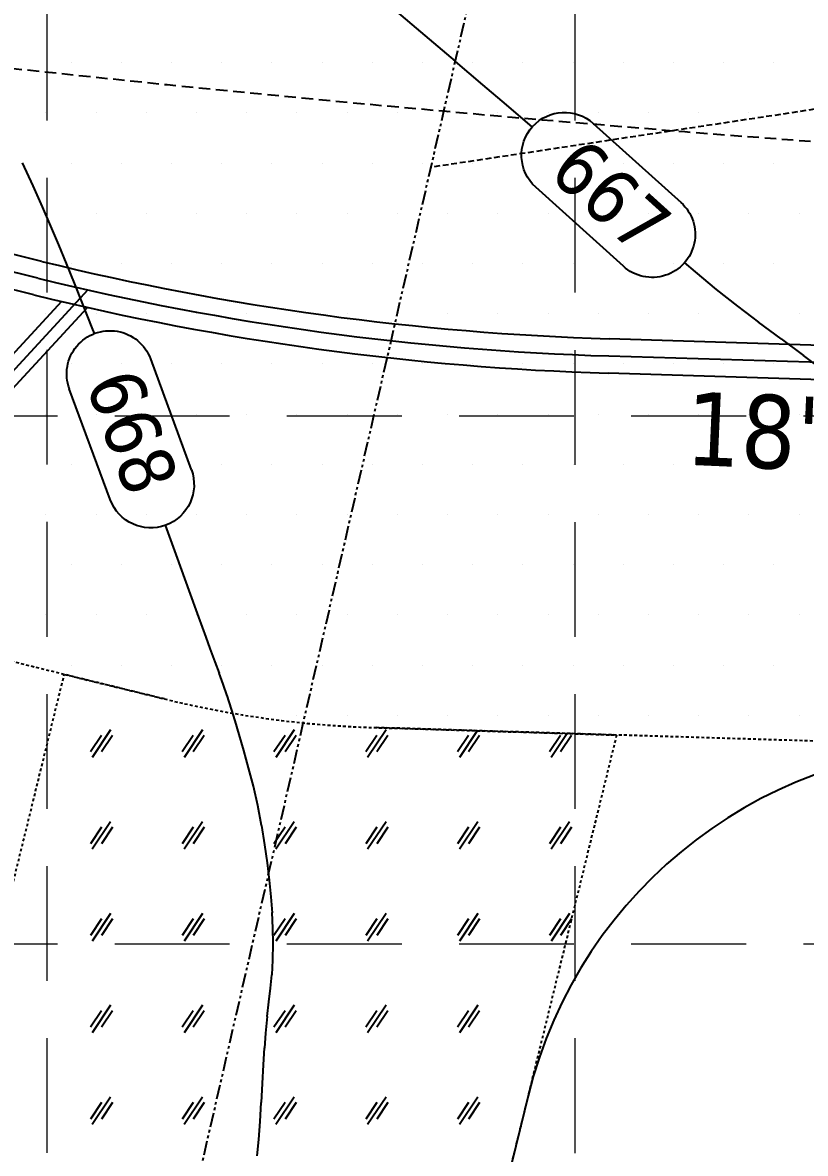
# Model space of a CAD drawing. Header units: inches. Extents: x 6967 to 7890, y 13663 to 15138.
# Drawn here: x 7542.58 to 7576.68, y 14184.34 to 14233.62 of the extents above; entities that cross this region are included whole.
import ezdxf

# ---------------------------------------------------------------- set-up
doc = ezdxf.new("R2010")
doc.units = ezdxf.units.IN
doc.header["$MEASUREMENT"] = 0
for name, pattern in [('DASHED', [0.75, 0.5, -0.25]), ('HIDDEN', [0.375, 0.25, -0.125]), ('XGWI003AR$0$HIDDEN2', [0.1875, 0.125, -0.0625]), ('xGWI003pt$0$PHANTOM2', [1.25, 0.625, -0.125, 0.125, -0.125, 0.125, -0.125]), ('XGWI003WS$0$DASHED2', [0.375, 0.25, -0.125])]:
    doc.linetypes.add(name, pattern=pattern)
for name, color, linetype in [('C-ANNO-STRM-N', 7, 'Continuous'), ('C-SITE-BLDG-STBK-N', 7, 'DASHED'), ('GRID', 254, 'HIDDEN'), ('PC', 35, 'Continuous'), ('STORM', 5, 'Continuous'), ('XGWI003AR$0$C-ESMT-ACCS-HTCH-N', 11, 'Continuous'), ('XGWI003AR$0$C-ESMT-ACCS-N', 2, 'XGWI003AR$0$HIDDEN2'), ('XGWI003AR$0$C-PKNG-CURB-FACE-N', 4, 'Continuous'), ('XGWI003AR$0$C-PKNG-FIRE-HTCH-N', 2, 'Continuous'), ('XGWI003AR$0$C-PKNG-FIRE-N', 2, 'XGWI003AR$0$HIDDEN2'), ('xGWI003pt$0$C-BNDY-N', 1, 'xGWI003pt$0$PHANTOM2'), ('XGWI003WS$0$C-SSWR-MAIN-N', 3, 'XGWI003WS$0$DASHED2')]:
    doc.layers.add(name, color=color, linetype=linetype)
doc.styles.add('L50', font='TAHOMA.TTF', dxfattribs={"height": 2})
doc.styles.add('L80', font='TAHOMA.TTF', dxfattribs={"height": 3.2})

msp = doc.modelspace()

# ---------------------------------------------------------------- linework, layer by layer
at = {"layer": 'C-SITE-BLDG-STBK-N'}
msp.add_arc((7656.876, 15294.952), 1069.5, 263.394548, 269.86846, dxfattribs=at)
at = {"layer": 'GRID', "color": 252, "linetype": 'HIDDEN', "lineweight": 0, "ltscale": 20}
for p, q in [((7543.648, 13779.358), (7543.648, 15113.571)), ((7566.65, 13779.354), (7566.65, 15113.571)), ((6991.593, 14216.481), (7865.68, 14216.481)), ((6991.593, 14193.479), (7865.68, 14193.479))]:
    msp.add_line(p, q, dxfattribs=at)
at = {"layer": 'PC', "color": 25}
for points, elevation in [([(7560.113, 14233.064), (7558.699, 14234.271)], 667), ([(7543.033, 14226.503), (7542.578, 14227.505)], 668), ([(7543.437, 14225.596), (7543.033, 14226.503)], 668), ([(7543.804, 14224.753), (7543.437, 14225.596)], 668), ([(7544.489, 14223.123), (7544.15, 14223.939)], 668), ([(7544.835, 14222.271), (7544.489, 14223.123)], 668), ([(7571.889, 14222.761), (7571.42, 14223.164)], 667), ([(7545.204, 14221.349), (7544.835, 14222.271)], 668), ([(7545.609, 14220.325), (7545.204, 14221.349)], 668), ([(7575.629, 14219.839), (7574.641, 14220.572)], 667), ([(7577.568, 14218.392), (7576.602, 14219.11)], 667), ([(7549.329, 14210.276), (7548.806, 14211.714)], 668), ([(7549.835, 14208.878), (7549.329, 14210.276)], 668), ([(7550.259, 14207.708), (7549.835, 14208.878)], 668), ([(7550.752, 14206.341), (7550.573, 14206.838)], 668), ([(7550.961, 14205.766), (7550.752, 14206.341)], 668), ([(7551.49, 14204.288), (7551.318, 14204.792)], 668), ([(7552.015, 14202.589), (7551.831, 14203.196)], 668), ([(7552.216, 14201.901), (7552.015, 14202.589)], 668), ([(7552.63, 14200.34), (7552.425, 14201.146)], 668), ([(7552.823, 14199.498), (7552.63, 14200.34)], 668), ([(7553.404, 14195.528), (7553.336, 14196.247)], 668), ([(7553.479, 14194.156), (7553.451, 14194.834)], 668), ([(7553.479, 14192.763), (7553.491, 14193.486)], 668), ([(7553.232, 14190.302), (7553.306, 14190.939)], 668), ([(7552.921, 14185.736), (7552.974, 14186.56)], 668), ([(7552.803, 14184.239), (7552.864, 14184.95)], 668)]:
    msp.add_lwpolyline(points, dxfattribs=dict(at, elevation=elevation))
at = {"layer": 'PC', "color": 25, "extrusion": (-0.649266, -0.760561, 0), "elevation": -15733.642}
msp.add_lwpolyline([(-3489.383, 667), (-3491.121, 667)], dxfattribs=at)
at = {"layer": 'PC', "color": 25, "extrusion": (-0.649515, -0.760349, 0), "elevation": -15732.501}
msp.add_lwpolyline([(-3492.953, 667), (-3494.524, 667)], dxfattribs=at)
at = {"layer": 'PC', "color": 25, "extrusion": (-0.649891, -0.760027, 0), "elevation": -15730.77}
msp.add_lwpolyline([(-3499.388, 667), (-3500.742, 667)], dxfattribs=at)
at = {"layer": 'PC', "color": 25, "extrusion": (-0.650521, -0.759488, 0), "elevation": -15727.863}
msp.add_lwpolyline([(-3511.342, 667), (-3512.432, 667)], dxfattribs=at)
at = {"layer": 'PC', "color": 25, "extrusion": (-0.655946, -0.754807, 0), "elevation": -15702.299}
msp.add_lwpolyline([(-3623.56, 667), (-3623.945, 667)], dxfattribs=at)
at = {"layer": 'PC', "color": 25, "linetype": 'Continuous', "elevation": 667}
for points in [[(7567.44, 14229.231), (7571.261, 14225.778)], [(7568.752, 14223.001), (7564.931, 14226.454)]]:
    msp.add_lwpolyline(points, dxfattribs=at)
at = {"layer": 'PC', "color": 25, "extrusion": (0.92022, 0.391401, 0), "elevation": 12509.546}
msp.add_lwpolyline([(10136.366, 668), (10137.249, 668)], dxfattribs=at)
at = {"layer": 'PC', "color": 25, "extrusion": (0.639607, 0.768702, 0), "elevation": 15776.098}
msp.add_lwpolyline([(3275.254, 667), (3276.454, 667)], dxfattribs=at)
at = {"layer": 'PC', "color": 25, "extrusion": (-0.623668, -0.78169, 0), "elevation": -15840.102}
msp.add_lwpolyline([(-2949.034, 667), (-2950.208, 667)], dxfattribs=at)
at = {"layer": 'PC', "color": 25, "extrusion": (-0.6033, -0.797514, 0), "elevation": -15910.891}
msp.add_lwpolyline([(-2538.385, 667), (-2539.527, 667)], dxfattribs=at)
at = {"layer": 'PC', "color": 25, "extrusion": (0.932794, 0.360409, 0), "elevation": 12163.634}
msp.add_lwpolyline([(10544.864, 668), (10545.135, 668)], dxfattribs=at)
at = {"layer": 'PC', "color": 25, "extrusion": (-0.599547, -0.80034, 0), "elevation": -15922.647}
msp.add_lwpolyline([(-2461.161, 667), (-2462.377, 667)], dxfattribs=at)
at = {"layer": 'PC', "color": 25, "linetype": 'Continuous', "extrusion": (0.938257, 0.345939, 0)}
for points, elevation in [([(10729.85, 668), (10724.7, 668)], 12000.995), ([(10724.7, 668), (10729.85, 668)], 11997.23)]:
    msp.add_lwpolyline(points, dxfattribs=dict(at, elevation=elevation))
at = {"layer": 'PC', "color": 25, "extrusion": (0.940593, 0.339537, 0), "elevation": 11925.759}
msp.add_lwpolyline([(10799.151, 668), (10800.076, 668)], dxfattribs=at)
at = {"layer": 'PC', "color": 25, "extrusion": (0.937941, 0.346796, 0), "elevation": 12008.858}
msp.add_lwpolyline([(10704.986, 668), (10705.519, 668)], dxfattribs=at)
at = {"layer": 'PC', "color": 25, "extrusion": (0.940263, 0.34045, 0), "elevation": 11936.242}
msp.add_lwpolyline([(10785.389, 668), (10785.895, 668)], dxfattribs=at)
at = {"layer": 'PC', "color": 25, "extrusion": (0.953398, 0.301715, 0), "elevation": 11485.223}
msp.add_lwpolyline([(11263.334, 668), (11263.945, 668)], dxfattribs=at)
at = {"layer": 'PC', "color": 25, "extrusion": (0.956132, 0.292936, 0), "elevation": 11381.179}
msp.add_lwpolyline([(11367.923, 668), (11368.456, 668)], dxfattribs=at)
at = {"layer": 'PC', "color": 25, "extrusion": (0.963834, 0.266503, 0), "elevation": 11063.93}
msp.add_lwpolyline([(11674.807, 668), (11675.59, 668)], dxfattribs=at)
at = {"layer": 'PC', "color": 25, "extrusion": (0.981352, 0.19222, 0), "elevation": 10141.403}
msp.add_lwpolyline([(12482.021, 668), (12482.901, 668)], dxfattribs=at)
at = {"layer": 'PC', "color": 25, "extrusion": (0.986396, 0.164385, 0), "elevation": 9784.29}
msp.add_lwpolyline([(12763.023, 668), (12763.877, 668)], dxfattribs=at)
at = {"layer": 'PC', "color": 25, "extrusion": (0.989806, 0.142419, 0), "elevation": 9498.172}
msp.add_lwpolyline([(12976.558, 668), (12977.359, 668)], dxfattribs=at)
at = {"layer": 'PC', "color": 25, "extrusion": (0.992947, 0.118563, 0), "elevation": 9183.204}
msp.add_lwpolyline([(13200.571, 668), (13201.328, 668)], dxfattribs=at)
at = {"layer": 'PC', "color": 25, "extrusion": (0.997717, 0.06754, 0), "elevation": 8494.929}
msp.add_lwpolyline([(13652.257, 668), (13652.953, 668)], dxfattribs=at)
at = {"layer": 'PC', "color": 25, "extrusion": (0.999838, 0.018004, 0), "elevation": 7807.812}
msp.add_lwpolyline([(14055.189, 668), (14055.859, 668)], dxfattribs=at)
at = {"layer": 'PC', "color": 25, "extrusion": (0.997945, -0.064075, 0), "elevation": 6628.562}
msp.add_lwpolyline([(14646.947, 668), (14647.585, 668)], dxfattribs=at)
at = {"layer": 'PC', "color": 25, "extrusion": (0.994806, -0.101785, 0), "elevation": 6069.658}
msp.add_lwpolyline([(14886.651, 668), (14887.247, 668)], dxfattribs=at)
at = {"layer": 'PC', "color": 25, "extrusion": (0.992785, -0.119904, 0), "elevation": 5797.258}
msp.add_lwpolyline([(14994.231, 668), (14994.829, 668)], dxfattribs=at)
at = {"layer": 'PC', "color": 25, "extrusion": (0.995739, -0.092213, 0), "elevation": 6212.527}
msp.add_lwpolyline([(14825.618, 668), (14826.345, 668)], dxfattribs=at)
at = {"layer": 'PC', "color": 25, "extrusion": (0.99749, -0.070811, 0), "elevation": 6529.431}
msp.add_lwpolyline([(14688.158, 668), (14688.804, 668)], dxfattribs=at)
at = {"layer": 'PC', "color": 25, "extrusion": (0.998011, -0.063038, 0), "elevation": 6643.65}
msp.add_lwpolyline([(14636.108, 668), (14636.85, 668)], dxfattribs=at)
at = {"layer": 'PC', "color": 25, "extrusion": (0.998189, -0.060151, 0), "elevation": 6685.962}
msp.add_lwpolyline([(14616.024, 668), (14616.828, 668)], dxfattribs=at)
at = {"layer": 'PC', "color": 25, "extrusion": (0.998155, -0.060711, 0), "elevation": 6677.767}
msp.add_lwpolyline([(14618.938, 668), (14619.77, 668)], dxfattribs=at)
at = {"layer": 'PC', "color": 25, "extrusion": (0.997415, -0.07186, 0), "elevation": 6514.011}
msp.add_lwpolyline([(14691.026, 668), (14691.813, 668)], dxfattribs=at)
at = {"layer": 'PC', "color": 25, "linetype": 'Continuous', "extrusion": (0, 0, -1)}
for centre, radius, start, end in [((-7566.185, 14227.842, -667), 1.871, 312.1009, 132.1009), ((-7570.006, 14224.39, -667), 1.871, 132.1009, 312.1009), ((-7546.382, 14218.315, -668), 1.882, 339.7609, 159.7609), ((-7548.164, 14213.483, -668), 1.882, 159.7609, 339.7609)]:
    msp.add_arc(centre, radius, start, end, dxfattribs=at)
at = {"layer": 'STORM'}
for p, q in [((7543.42, 14223.214), (7501.983, 14233.371)), ((7543.241, 14222.486), (7501.805, 14232.642)), ((7543.063, 14221.757), (7501.626, 14231.914)), ((7545.425, 14221.972), (7527.578, 14202.634)), ((7544.277, 14221.466), (7527.123, 14202.878)), ((7528.033, 14202.389), (7545.401, 14221.209)), ((7615.675, 14218.377), (7568.135, 14219.842)), ((7615.652, 14217.627), (7568.112, 14219.092)), ((7615.629, 14216.877), (7568.089, 14218.343))]:
    msp.add_line(p, q, dxfattribs=at)
for radius in [119.25, 120, 120.75]:
    msp.add_arc((7571.809, 14339.036), radius, 256.2275, 268.23444, dxfattribs=at)
at = {"layer": 'XGWI003AR$0$C-ESMT-ACCS-HTCH-N', "color": 255, "linetype": 'Continuous'}
for p, q in [((7546.409, 14202.796), (7545.609, 14201.596)), ((7550.409, 14202.796), (7549.609, 14201.596)), ((7554.409, 14202.796), (7553.609, 14201.596)), ((7558.409, 14202.796), (7557.609, 14201.596)), ((7562.386, 14202.761), (7561.609, 14201.596)), ((7566.305, 14202.641), (7565.609, 14201.596)), ((7546.009, 14202.556), (7545.529, 14201.836)), ((7546.489, 14202.556), (7546.009, 14201.836)), ((7550.009, 14202.556), (7549.529, 14201.836)), ((7550.489, 14202.556), (7550.009, 14201.836)), ((7554.009, 14202.556), (7553.529, 14201.836)), ((7554.489, 14202.556), (7554.009, 14201.836)), ((7558.009, 14202.556), (7557.529, 14201.836)), ((7558.489, 14202.556), (7558.009, 14201.836)), ((7562.009, 14202.556), (7561.529, 14201.836)), ((7562.489, 14202.556), (7562.009, 14201.836)), ((7566.009, 14202.556), (7565.529, 14201.836)), ((7566.489, 14202.556), (7566.009, 14201.836)), ((7546.409, 14198.796), (7545.609, 14197.596)), ((7550.409, 14198.796), (7549.609, 14197.596)), ((7554.409, 14198.796), (7553.609, 14197.596)), ((7558.409, 14198.796), (7557.609, 14197.596)), ((7562.409, 14198.796), (7561.609, 14197.596)), ((7566.409, 14198.796), (7565.609, 14197.596)), ((7546.009, 14198.556), (7545.529, 14197.836)), ((7546.489, 14198.556), (7546.009, 14197.836)), ((7550.009, 14198.556), (7549.529, 14197.836)), ((7550.489, 14198.556), (7550.009, 14197.836)), ((7554.009, 14198.556), (7553.529, 14197.836)), ((7554.489, 14198.556), (7554.009, 14197.836)), ((7558.009, 14198.556), (7557.529, 14197.836)), ((7558.489, 14198.556), (7558.009, 14197.836)), ((7562.009, 14198.556), (7561.529, 14197.836)), ((7562.489, 14198.556), (7562.009, 14197.836)), ((7566.009, 14198.556), (7565.529, 14197.836)), ((7566.489, 14198.556), (7566.009, 14197.836)), ((7546.409, 14194.796), (7545.609, 14193.596)), ((7550.409, 14194.796), (7549.609, 14193.596)), ((7554.409, 14194.796), (7553.609, 14193.596)), ((7558.409, 14194.796), (7557.609, 14193.596)), ((7562.409, 14194.796), (7561.609, 14193.596)), ((7566.409, 14194.796), (7565.609, 14193.596)), ((7546.009, 14194.556), (7545.529, 14193.836)), ((7546.489, 14194.556), (7546.009, 14193.836)), ((7550.009, 14194.556), (7549.529, 14193.836)), ((7550.489, 14194.556), (7550.009, 14193.836)), ((7554.009, 14194.556), (7553.529, 14193.836)), ((7554.489, 14194.556), (7554.009, 14193.836)), ((7558.009, 14194.556), (7557.529, 14193.836)), ((7558.489, 14194.556), (7558.009, 14193.836)), ((7562.009, 14194.556), (7561.529, 14193.836)), ((7562.489, 14194.556), (7562.009, 14193.836)), ((7566.009, 14194.556), (7565.529, 14193.836)), ((7566.488, 14194.555), (7566.009, 14193.836)), ((7546.409, 14190.796), (7545.609, 14189.596)), ((7550.409, 14190.796), (7549.609, 14189.596)), ((7554.409, 14190.796), (7553.609, 14189.596)), ((7558.409, 14190.796), (7557.609, 14189.596)), ((7562.409, 14190.796), (7561.609, 14189.596)), ((7546.009, 14190.556), (7545.529, 14189.836)), ((7546.489, 14190.556), (7546.009, 14189.836)), ((7550.009, 14190.556), (7549.529, 14189.836)), ((7550.489, 14190.556), (7550.009, 14189.836)), ((7554.009, 14190.556), (7553.529, 14189.836)), ((7554.489, 14190.556), (7554.009, 14189.836)), ((7558.009, 14190.556), (7557.529, 14189.836)), ((7558.489, 14190.556), (7558.009, 14189.836)), ((7562.009, 14190.556), (7561.529, 14189.836)), ((7562.489, 14190.556), (7562.009, 14189.836)), ((7546.409, 14186.796), (7545.609, 14185.596)), ((7550.409, 14186.796), (7549.609, 14185.596)), ((7554.409, 14186.796), (7553.609, 14185.596)), ((7558.409, 14186.796), (7557.609, 14185.596)), ((7562.409, 14186.796), (7561.609, 14185.596)), ((7546.009, 14186.556), (7545.529, 14185.836)), ((7546.489, 14186.556), (7546.009, 14185.836)), ((7550.009, 14186.556), (7549.529, 14185.836)), ((7550.489, 14186.556), (7550.009, 14185.836)), ((7554.009, 14186.556), (7553.529, 14185.836)), ((7554.489, 14186.556), (7554.009, 14185.836)), ((7558.009, 14186.556), (7557.529, 14185.836)), ((7558.489, 14186.556), (7558.009, 14185.836)), ((7562.009, 14186.556), (7561.529, 14185.836)), ((7562.489, 14186.556), (7562.009, 14185.836))]:
    msp.add_line(p, q, dxfattribs=at)
at = {"layer": 'XGWI003AR$0$C-ESMT-ACCS-N', "color": 7}
for p, q in [((7525.95, 14129.982), (7544.391, 14205.215)), ((7544.391, 14205.215), (7548.76, 14204.145)), ((7568.454, 14202.574), (7537.086, 14074.601)), ((7557.879, 14202.9), (7568.454, 14202.574))]:
    msp.add_line(p, q, dxfattribs=at)
msp.add_arc((7559.235, 14246.879), 44, 256.2275, 268.2344, dxfattribs=at)
at = {"layer": 'XGWI003AR$0$C-PKNG-CURB-FACE-N', "color": 7}
msp.add_line((7564.599, 14186.846), (7547.314, 14116.367), dxfattribs=at)
msp.add_arc((7584.024, 14182.085), 20, 88.2344, 166.2275, dxfattribs=at)
at = {"layer": 'XGWI003AR$0$C-PKNG-FIRE-HTCH-N', "color": 255}
for p, q in [((7544.688, 14231.875), (7544.688, 14231.875)), ((7546.875, 14231.875), (7546.875, 14231.875)), ((7549.062, 14231.875), (7549.062, 14231.875)), ((7551.25, 14231.875), (7551.25, 14231.875)), ((7553.438, 14231.875), (7553.438, 14231.875)), ((7555.625, 14231.875), (7555.625, 14231.875)), ((7557.812, 14231.875), (7557.812, 14231.875)), ((7560, 14231.875), (7560, 14231.875)), ((7562.188, 14231.875), (7562.188, 14231.875)), ((7564.375, 14231.875), (7564.375, 14231.875)), ((7566.562, 14231.875), (7566.562, 14231.875)), ((7568.75, 14231.875), (7568.75, 14231.875)), ((7570.938, 14231.875), (7570.938, 14231.875)), ((7573.125, 14231.875), (7573.125, 14231.875)), ((7575.312, 14231.875), (7575.312, 14231.875)), ((7543.594, 14229.688), (7543.594, 14229.688)), ((7545.781, 14229.688), (7545.781, 14229.688)), ((7547.969, 14229.688), (7547.969, 14229.688)), ((7550.156, 14229.688), (7550.156, 14229.688)), ((7552.344, 14229.688), (7552.344, 14229.688)), ((7554.531, 14229.688), (7554.531, 14229.688)), ((7556.719, 14229.688), (7556.719, 14229.688)), ((7558.906, 14229.688), (7558.906, 14229.688)), ((7561.094, 14229.688), (7561.094, 14229.688)), ((7563.281, 14229.688), (7563.281, 14229.688)), ((7565.469, 14229.688), (7565.469, 14229.688)), ((7567.656, 14229.688), (7567.656, 14229.688)), ((7569.844, 14229.688), (7569.844, 14229.688)), ((7572.031, 14229.688), (7572.031, 14229.688)), ((7574.219, 14229.688), (7574.219, 14229.688)), ((7576.406, 14229.688), (7576.406, 14229.688)), ((7544.688, 14227.5), (7544.688, 14227.5)), ((7546.875, 14227.5), (7546.875, 14227.5)), ((7549.062, 14227.5), (7549.062, 14227.5)), ((7551.25, 14227.5), (7551.25, 14227.5)), ((7553.438, 14227.5), (7553.438, 14227.5)), ((7555.625, 14227.5), (7555.625, 14227.5)), ((7557.812, 14227.5), (7557.812, 14227.5)), ((7560, 14227.5), (7560, 14227.5)), ((7562.188, 14227.5), (7562.188, 14227.5)), ((7564.375, 14227.5), (7564.375, 14227.5)), ((7566.562, 14227.5), (7566.562, 14227.5)), ((7568.75, 14227.5), (7568.75, 14227.5)), ((7570.938, 14227.5), (7570.938, 14227.5)), ((7573.125, 14227.5), (7573.125, 14227.5)), ((7575.312, 14227.5), (7575.312, 14227.5)), ((7543.594, 14225.312), (7543.594, 14225.312)), ((7545.781, 14225.312), (7545.781, 14225.312)), ((7547.969, 14225.312), (7547.969, 14225.312)), ((7550.156, 14225.312), (7550.156, 14225.312)), ((7552.344, 14225.312), (7552.344, 14225.312)), ((7554.531, 14225.312), (7554.531, 14225.312)), ((7556.719, 14225.312), (7556.719, 14225.312)), ((7558.906, 14225.312), (7558.906, 14225.312)), ((7561.094, 14225.312), (7561.094, 14225.312)), ((7563.281, 14225.312), (7563.281, 14225.312)), ((7565.469, 14225.312), (7565.469, 14225.312)), ((7567.656, 14225.312), (7567.656, 14225.312)), ((7569.844, 14225.312), (7569.844, 14225.312)), ((7572.031, 14225.312), (7572.031, 14225.312)), ((7574.219, 14225.312), (7574.219, 14225.312)), ((7576.406, 14225.312), (7576.406, 14225.312)), ((7544.688, 14223.125), (7544.688, 14223.125)), ((7546.875, 14223.125), (7546.875, 14223.125)), ((7549.062, 14223.125), (7549.062, 14223.125)), ((7551.25, 14223.125), (7551.25, 14223.125)), ((7553.438, 14223.125), (7553.438, 14223.125)), ((7555.625, 14223.125), (7555.625, 14223.125)), ((7557.812, 14223.125), (7557.812, 14223.125)), ((7560, 14223.125), (7560, 14223.125)), ((7562.188, 14223.125), (7562.188, 14223.125)), ((7564.375, 14223.125), (7564.375, 14223.125)), ((7566.562, 14223.125), (7566.562, 14223.125)), ((7568.75, 14223.125), (7568.75, 14223.125)), ((7570.938, 14223.125), (7570.938, 14223.125)), ((7573.125, 14223.125), (7573.125, 14223.125)), ((7575.312, 14223.125), (7575.312, 14223.125)), ((7543.594, 14220.938), (7543.594, 14220.938)), ((7545.781, 14220.938), (7545.781, 14220.938)), ((7547.969, 14220.938), (7547.969, 14220.938)), ((7550.156, 14220.938), (7550.156, 14220.938)), ((7552.344, 14220.938), (7552.344, 14220.938)), ((7554.531, 14220.938), (7554.531, 14220.938)), ((7556.719, 14220.938), (7556.719, 14220.938)), ((7558.906, 14220.938), (7558.906, 14220.938)), ((7561.094, 14220.938), (7561.094, 14220.938)), ((7563.281, 14220.938), (7563.281, 14220.938)), ((7565.469, 14220.938), (7565.469, 14220.938)), ((7567.656, 14220.938), (7567.656, 14220.938)), ((7569.844, 14220.938), (7569.844, 14220.938)), ((7572.031, 14220.938), (7572.031, 14220.938)), ((7574.219, 14220.938), (7574.219, 14220.938)), ((7576.406, 14220.938), (7576.406, 14220.938)), ((7544.688, 14218.75), (7544.688, 14218.75)), ((7546.875, 14218.75), (7546.875, 14218.75)), ((7549.062, 14218.75), (7549.062, 14218.75)), ((7551.25, 14218.75), (7551.25, 14218.75)), ((7553.438, 14218.75), (7553.438, 14218.75)), ((7555.625, 14218.75), (7555.625, 14218.75)), ((7557.812, 14218.75), (7557.812, 14218.75)), ((7560, 14218.75), (7560, 14218.75)), ((7562.188, 14218.75), (7562.188, 14218.75)), ((7564.375, 14218.75), (7564.375, 14218.75)), ((7566.562, 14218.75), (7566.562, 14218.75)), ((7568.75, 14218.75), (7568.75, 14218.75)), ((7570.938, 14218.75), (7570.938, 14218.75)), ((7573.125, 14218.75), (7573.125, 14218.75)), ((7575.312, 14218.75), (7575.312, 14218.75)), ((7543.594, 14216.562), (7543.594, 14216.562)), ((7545.781, 14216.562), (7545.781, 14216.562)), ((7547.969, 14216.562), (7547.969, 14216.562)), ((7550.156, 14216.562), (7550.156, 14216.562)), ((7552.344, 14216.562), (7552.344, 14216.562)), ((7554.531, 14216.562), (7554.531, 14216.562)), ((7556.719, 14216.562), (7556.719, 14216.562)), ((7558.906, 14216.562), (7558.906, 14216.562)), ((7561.094, 14216.562), (7561.094, 14216.562)), ((7563.281, 14216.562), (7563.281, 14216.562)), ((7565.469, 14216.562), (7565.469, 14216.562)), ((7567.656, 14216.562), (7567.656, 14216.562)), ((7569.844, 14216.562), (7569.844, 14216.562)), ((7572.031, 14216.562), (7572.031, 14216.562)), ((7574.219, 14216.562), (7574.219, 14216.562)), ((7576.406, 14216.562), (7576.406, 14216.562)), ((7544.688, 14214.375), (7544.688, 14214.375)), ((7546.875, 14214.375), (7546.875, 14214.375)), ((7549.062, 14214.375), (7549.062, 14214.375)), ((7551.25, 14214.375), (7551.25, 14214.375)), ((7553.438, 14214.375), (7553.438, 14214.375)), ((7555.625, 14214.375), (7555.625, 14214.375)), ((7557.812, 14214.375), (7557.812, 14214.375)), ((7560, 14214.375), (7560, 14214.375)), ((7562.188, 14214.375), (7562.188, 14214.375)), ((7564.375, 14214.375), (7564.375, 14214.375)), ((7566.562, 14214.375), (7566.562, 14214.375)), ((7568.75, 14214.375), (7568.75, 14214.375)), ((7570.938, 14214.375), (7570.938, 14214.375)), ((7573.125, 14214.375), (7573.125, 14214.375)), ((7575.312, 14214.375), (7575.312, 14214.375)), ((7543.594, 14212.188), (7543.594, 14212.188)), ((7545.781, 14212.188), (7545.781, 14212.188)), ((7547.969, 14212.188), (7547.969, 14212.188)), ((7550.156, 14212.188), (7550.156, 14212.188)), ((7552.344, 14212.188), (7552.344, 14212.188)), ((7554.531, 14212.188), (7554.531, 14212.188)), ((7556.719, 14212.188), (7556.719, 14212.188)), ((7558.906, 14212.188), (7558.906, 14212.188)), ((7561.094, 14212.188), (7561.094, 14212.188)), ((7563.281, 14212.188), (7563.281, 14212.188)), ((7565.469, 14212.188), (7565.469, 14212.188)), ((7567.656, 14212.188), (7567.656, 14212.188)), ((7569.844, 14212.188), (7569.844, 14212.188)), ((7572.031, 14212.188), (7572.031, 14212.188)), ((7574.219, 14212.188), (7574.219, 14212.188)), ((7576.406, 14212.188), (7576.406, 14212.188)), ((7544.688, 14210), (7544.688, 14210)), ((7546.875, 14210), (7546.875, 14210)), ((7549.062, 14210), (7549.062, 14210)), ((7551.25, 14210), (7551.25, 14210)), ((7553.438, 14210), (7553.438, 14210)), ((7555.625, 14210), (7555.625, 14210)), ((7557.812, 14210), (7557.812, 14210)), ((7560, 14210), (7560, 14210)), ((7562.188, 14210), (7562.188, 14210)), ((7564.375, 14210), (7564.375, 14210)), ((7566.562, 14210), (7566.562, 14210)), ((7568.75, 14210), (7568.75, 14210)), ((7570.938, 14210), (7570.938, 14210)), ((7573.125, 14210), (7573.125, 14210)), ((7575.312, 14210), (7575.312, 14210)), ((7543.594, 14207.812), (7543.594, 14207.812)), ((7545.781, 14207.812), (7545.781, 14207.812)), ((7547.969, 14207.812), (7547.969, 14207.812)), ((7550.156, 14207.812), (7550.156, 14207.812)), ((7552.344, 14207.812), (7552.344, 14207.812)), ((7554.531, 14207.812), (7554.531, 14207.812)), ((7556.719, 14207.812), (7556.719, 14207.812)), ((7558.906, 14207.812), (7558.906, 14207.812)), ((7561.094, 14207.812), (7561.094, 14207.812)), ((7563.281, 14207.812), (7563.281, 14207.812)), ((7565.469, 14207.812), (7565.469, 14207.812)), ((7567.656, 14207.812), (7567.656, 14207.812)), ((7569.844, 14207.812), (7569.844, 14207.812)), ((7572.031, 14207.812), (7572.031, 14207.812)), ((7574.219, 14207.812), (7574.219, 14207.812)), ((7576.406, 14207.812), (7576.406, 14207.812)), ((7544.688, 14205.625), (7544.688, 14205.625)), ((7546.875, 14205.625), (7546.875, 14205.625)), ((7549.062, 14205.625), (7549.062, 14205.625)), ((7551.25, 14205.625), (7551.25, 14205.625)), ((7553.438, 14205.625), (7553.438, 14205.625)), ((7555.625, 14205.625), (7555.625, 14205.625)), ((7557.812, 14205.625), (7557.812, 14205.625)), ((7560, 14205.625), (7560, 14205.625)), ((7562.188, 14205.625), (7562.188, 14205.625)), ((7564.375, 14205.625), (7564.375, 14205.625)), ((7566.562, 14205.625), (7566.562, 14205.625)), ((7568.75, 14205.625), (7568.75, 14205.625)), ((7570.938, 14205.625), (7570.938, 14205.625)), ((7573.125, 14205.625), (7573.125, 14205.625)), ((7575.312, 14205.625), (7575.312, 14205.625)), ((7552.344, 14203.438), (7552.344, 14203.438)), ((7554.531, 14203.438), (7554.531, 14203.438)), ((7556.719, 14203.438), (7556.719, 14203.438)), ((7558.906, 14203.438), (7558.906, 14203.438)), ((7561.094, 14203.438), (7561.094, 14203.438)), ((7563.281, 14203.438), (7563.281, 14203.438)), ((7565.469, 14203.438), (7565.469, 14203.438)), ((7567.656, 14203.438), (7567.656, 14203.438)), ((7569.844, 14203.438), (7569.844, 14203.438)), ((7572.031, 14203.438), (7572.031, 14203.438)), ((7574.219, 14203.438), (7574.219, 14203.438)), ((7576.406, 14203.438), (7576.406, 14203.438))]:
    msp.add_line(p, q, dxfattribs=at)
at = {"layer": 'XGWI003AR$0$C-PKNG-FIRE-N', "color": 7}
for p, q in [((7548.76, 14204.145), (7355.613, 14251.488)), ((7661.108, 14199.718), (7557.879, 14202.9))]:
    msp.add_line(p, q, dxfattribs=at)
msp.add_arc((7559.235, 14246.879), 44, 256.2275, 268.2344, dxfattribs=at)
at = {"layer": 'xGWI003pt$0$C-BNDY-N', "color": 253}
msp.add_line((7565.439, 14249.442), (7520.922, 14055.611), dxfattribs=at)
at = {"layer": 'XGWI003WS$0$C-SSWR-MAIN-N', "color": 30}
msp.add_lwpolyline([(7772.547, 15009.921), (7771.898, 14971.261, -0.042072), (7767.669, 14929.477), (7766.567, 14923.586, 0.042072), (7762.337, 14881.802), (7760.397, 14766.156, -0.019946), (7759.268, 14746.25), (7747.107, 14620.686, 0.020781), (7745.965, 14599.945), (7741.326, 14254.714), (7560.357, 14227.313)], format="xyb", dxfattribs=at)

# ---------------------------------------------------------------- texts
at = {"layer": 'C-ANNO-STRM-N', "style": 'L80'}
msp.add_text('18" RCP', height=3.2, rotation=357.5052, dxfattribs=at).set_placement((7571.411, 14214.357))
at = {"layer": 'PC', "color": 25, "linetype": 'Continuous', "insert": (7567.022, 14228.768, 667), "char_height": 2.4, "width": 6.3006, "attachment_point": 1, "rotation": 317.8991, "style": 'L50'}
msp.add_mtext('\\fTahoma|b0|i0|c0|p34;\\W1.0000000000;\\T1.0000000000;\\o\\l667', dxfattribs=at)
at = {"layer": 'PC', "color": 25, "insert": (7547.56, 14218.749, 668), "char_height": 2.4, "width": 6.3006, "attachment_point": 1, "rotation": 290.2391, "style": 'L50'}
msp.add_mtext('\\fTahoma|b0|i0|c0|p34;\\W1.0000000000;\\T1.0000000000;\\o\\l668', dxfattribs=at)

doc.saveas('drawing.dxf')
